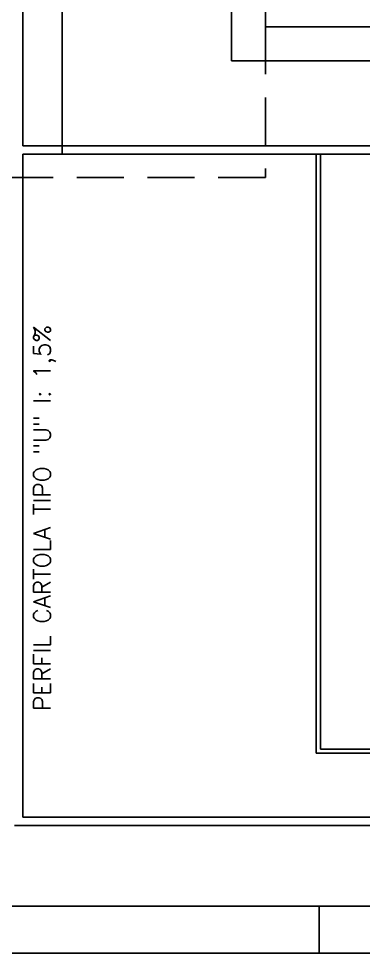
# Model space of a CAD drawing. Header units: millimetres. Extents: x 1111 to 1959, y -391 to -319.
# Drawn here: x 1551.06 to 1556.54, y -390.89 to -376.04 of the extents above; entities that cross this region are included whole.
import ezdxf

# ---------------------------------------------------------------- set-up
doc = ezdxf.new("R2010")
doc.units = ezdxf.units.MM
doc.linetypes.add('DASHED', pattern=[0.75, 0.5, -0.25])
for name, color, linetype in [('08', 8, 'Continuous'), ('AF', 5, 'Continuous'), ('CERCAD-1', 1, 'Continuous'), ('CERCAD-2', 7, 'Continuous')]:
    doc.layers.add(name, color=color, linetype=linetype)
doc.styles.add('ROMANS', font='romans')

msp = doc.modelspace()

# ---------------------------------------------------------------- linework, layer by layer
at = {"layer": '08'}
for p, q in [((1551.754, -378.196), (1551.754, -351.938)), ((1554.986, -376.171), (1554.986, -372.323)), ((1554.986, -376.171), (1558.091, -376.171)), ((1565.448, -378.196), (1551.754, -378.196)), ((1555.796, -387.713), (1555.796, -378.196)), ((1555.863, -387.646), (1555.863, -378.196)), ((1565.516, -387.713), (1555.796, -387.713)), ((1565.448, -387.646), (1555.863, -387.646))]:
    msp.add_line(p, q, dxfattribs=at)
at = {"layer": '08', "ltscale": 0.7}
for p, q in [((1554.446, -376.711), (1554.446, -369.623)), ((1564.841, -376.711), (1554.446, -376.711))]:
    msp.add_line(p, q, dxfattribs=at)
at = {"layer": '08', "linetype": 'DASHED', "ltscale": 1.5}
msp.add_lwpolyline([(1554.986, -376.171), (1554.986, -378.567), (1521.236, -378.567), (1521.236, -351.567), (1554.986, -351.567), (1554.986, -353.963)], dxfattribs=at)
at = {"layer": 'AF'}
for p, q in [((1551.13, -351.938), (1551.13, -378.061)), ((1567.195, -378.061), (1551.13, -378.061)), ((1551.13, -378.196), (1551.13, -388.726)), ((1567.06, -378.196), (1551.13, -378.196)), ((1551.13, -388.726), (1567.06, -388.726)), ((1550.995, -388.861), (1567.195, -388.861))]:
    msp.add_line(p, q, dxfattribs=at)
at = {"layer": 'CERCAD-1'}
msp.add_lwpolyline([(1582.24, -390.141), (1519.24, -390.141), (1519.24, -347.241), (1582.24, -347.241)], close=True, dxfattribs=at)
at = {"layer": 'CERCAD-2'}
for p, q in [((1555.841, -390.141), (1555.841, -390.891)), ((1582.99, -390.891), (1516.99, -390.891))]:
    msp.add_line(p, q, dxfattribs=at)

# ---------------------------------------------------------------- texts
at = {"layer": '08', "color": 2, "insert": (1551.3, -387.042), "char_height": 0.27, "width": 7.16222, "attachment_point": 1, "rotation": 90, "line_spacing_factor": 0.801, "style": 'ROMANS'}
msp.add_mtext('PERFIL CARTOLA TIPO "U" I: 1,5%', dxfattribs=at)

doc.saveas('drawing.dxf')
